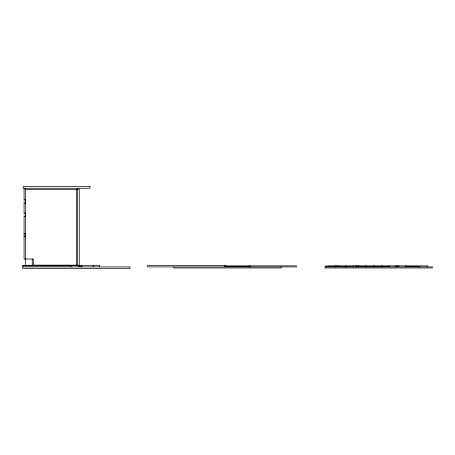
<?xml version="1.0" encoding="UTF-8"?>
<svg xmlns="http://www.w3.org/2000/svg" width="455" height="455" viewBox="0 0 455 455"><rect width="100%" height="100%" fill="white"/><g stroke="black" fill="none" stroke-linecap="round" stroke-linejoin="round"><path stroke-width="0.68" d="M45.511 265.333L44.982 265.68M65.986 265.333L65.457 265.68M79.255 265.333L78.726 265.68L78.726 266.562L81.189 266.562L81.189 266.914M24.069 234.137L24.422 233.608L25.298 233.608L25.298 234.137L25.651 234.137M25.651 188.529L24.069 188.529L24.069 200.388L24.422 199.864L25.298 199.864L25.298 200.388L25.651 200.388M77.674 189.143L79.255 189.143L79.255 265.498M25.651 189.32L77.674 189.32M25.651 200.564L25.298 200.564L25.298 203.027L24.422 203.027L24.069 202.498L24.069 213.662L24.422 213.133L25.298 213.133L25.298 213.662L25.651 213.662M25.651 213.833L25.298 213.833L25.298 216.296L24.422 216.296L24.069 215.767L24.069 259.003L33.295 259.003L33.295 265.595M25.651 234.308L25.298 234.308L25.298 236.771L24.422 236.771L24.069 236.242M33.295 265.157L77.674 265.157M48.145 265.68L47.621 265.333M68.62 265.68L68.096 265.333M22.75 265.856L71.082 265.856L71.082 266.914M224.719 265.856L296.393 265.856L296.393 266.914L147.534 266.914L147.534 265.333L225.305 265.333L225.305 266.914M224.719 266.385L249.203 266.385M325.922 266.385L335.147 266.385M336.029 266.385L345.254 266.385M346.13 266.385L353.16 266.385M365.467 266.385L357.38 266.385L357.38 265.856M366.343 266.385L373.373 266.385M374.255 266.385L381.284 266.385M382.16 266.385L389.19 266.385M396.658 266.385L398.859 266.385L398.859 265.856M405.883 266.385L418.896 266.385M22.75 266.914L129.959 266.914L129.959 268.495L22.75 268.495L22.75 265.333L99.463 265.333L99.463 266.914M81.365 265.333L81.889 265.68L81.889 266.562L81.365 266.562L81.365 266.914M427.683 266.914L427.683 265.856L419.772 265.856L419.772 266.914M418.896 266.914L418.896 265.856L366.343 265.856L366.343 266.914M405.888 265.856L405.888 266.914M397.801 265.856L397.801 266.385M396.658 265.856L396.658 266.914M395.782 265.856L395.782 266.914M389.19 265.856L389.19 266.914M382.16 265.856L382.16 266.914M381.284 265.856L381.284 266.914M374.255 265.856L374.255 266.914M373.373 265.856L373.373 266.914M366.082 266.385L366.082 265.856L345.43 265.856L345.43 266.914M365.467 265.856L365.467 266.914M358.432 265.856L358.432 266.914M356.237 265.856L356.237 266.914M355.361 265.856L355.361 266.914M353.16 265.856L353.16 266.914M346.13 265.856L346.13 266.914M345.254 266.914L345.254 265.856L328.118 265.856L328.118 266.385M338.224 265.856L338.224 266.385M337.166 265.856L337.166 266.385M336.029 265.856L336.029 266.914M335.147 265.856L335.147 266.914M327.065 266.385L327.065 265.856L325.922 265.856L325.922 266.914M281.105 266.914L281.105 267.967L173.895 267.967L173.895 266.914M250.085 265.856L250.085 266.914M249.203 265.856L249.203 266.914M93.224 265.333L93.224 266.914M77.674 188.262L77.674 265.498M76.616 189.32L76.616 265.157M32.242 259.003L32.242 265.595M25.651 188.262L25.651 265.498M89.976 186.505L23.188 186.505L23.188 188.262L89.976 188.262L89.976 186.505M432.25 266.914L325.041 266.914L325.041 267.967L432.25 267.967L432.25 266.914"/></g></svg>
